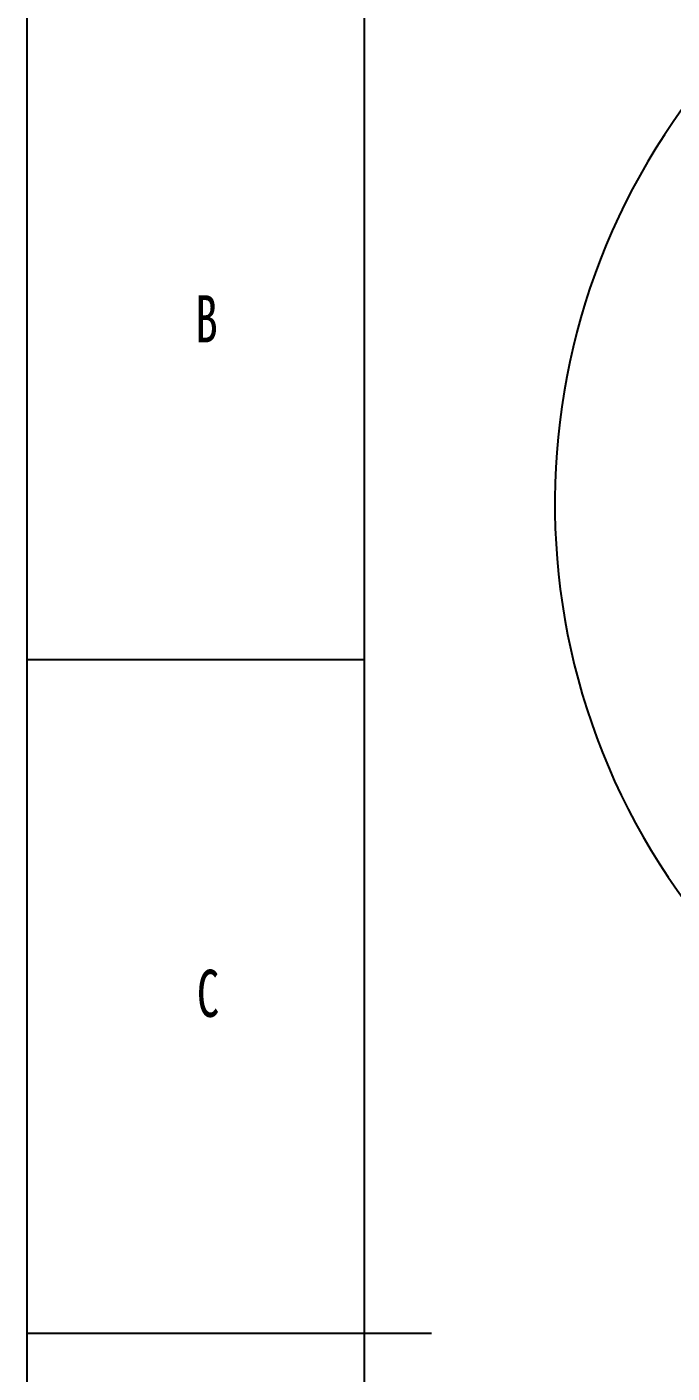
# Model space of a CAD drawing. Header units: millimetres. Extents: x 0 to 420, y 0 to 297.
# Drawn here: x 0 to 47.8, y 145.5 to 245.4 of the extents above; entities that cross this region are included whole.
import ezdxf

# ---------------------------------------------------------------- set-up
doc = ezdxf.new("R2010")
doc.units = ezdxf.units.MM
for name, color, linetype in [('10', 7, 'Continuous'), ('5', 7, 'Continuous'), ('9', 7, 'Continuous')]:
    doc.layers.add(name, color=color, linetype=linetype)
doc.styles.add('SLDTEXTSTYLE4', font='TXT', dxfattribs={"width": 0.7})

msp = doc.modelspace()

# ---------------------------------------------------------------- linework, layer by layer
at = {"color": 7, "linetype": 'Continuous', "lineweight": 25}
msp.add_arc((89.142, 210.088), 50, 51.39779, 305.13758, dxfattribs=at)
at = {"layer": '5', "color": 7, "lineweight": 25}
msp.add_line((25, 292), (25, 5), dxfattribs=at)
at = {"layer": '5'}
msp.add_line((0, 198.5), (25, 198.5), dxfattribs=at)
at = {"layer": '5', "lineweight": 25}
msp.add_line((0, 148.5), (30, 148.5), dxfattribs=at)
at = {"layer": '9', "color": 7}
msp.add_line((0, 297), (0, 0), dxfattribs=at)

# ---------------------------------------------------------------- texts
at = {"layer": '10', "char_height": 3.5, "attachment_point": 2, "style": 'SLDTEXTSTYLE4'}
for s, insert in [('B', (13.32, 225.52)), ('C', (13.427, 175.465))]:
    msp.add_mtext(s, dxfattribs=dict(at, insert=insert))

doc.saveas('drawing.dxf')
